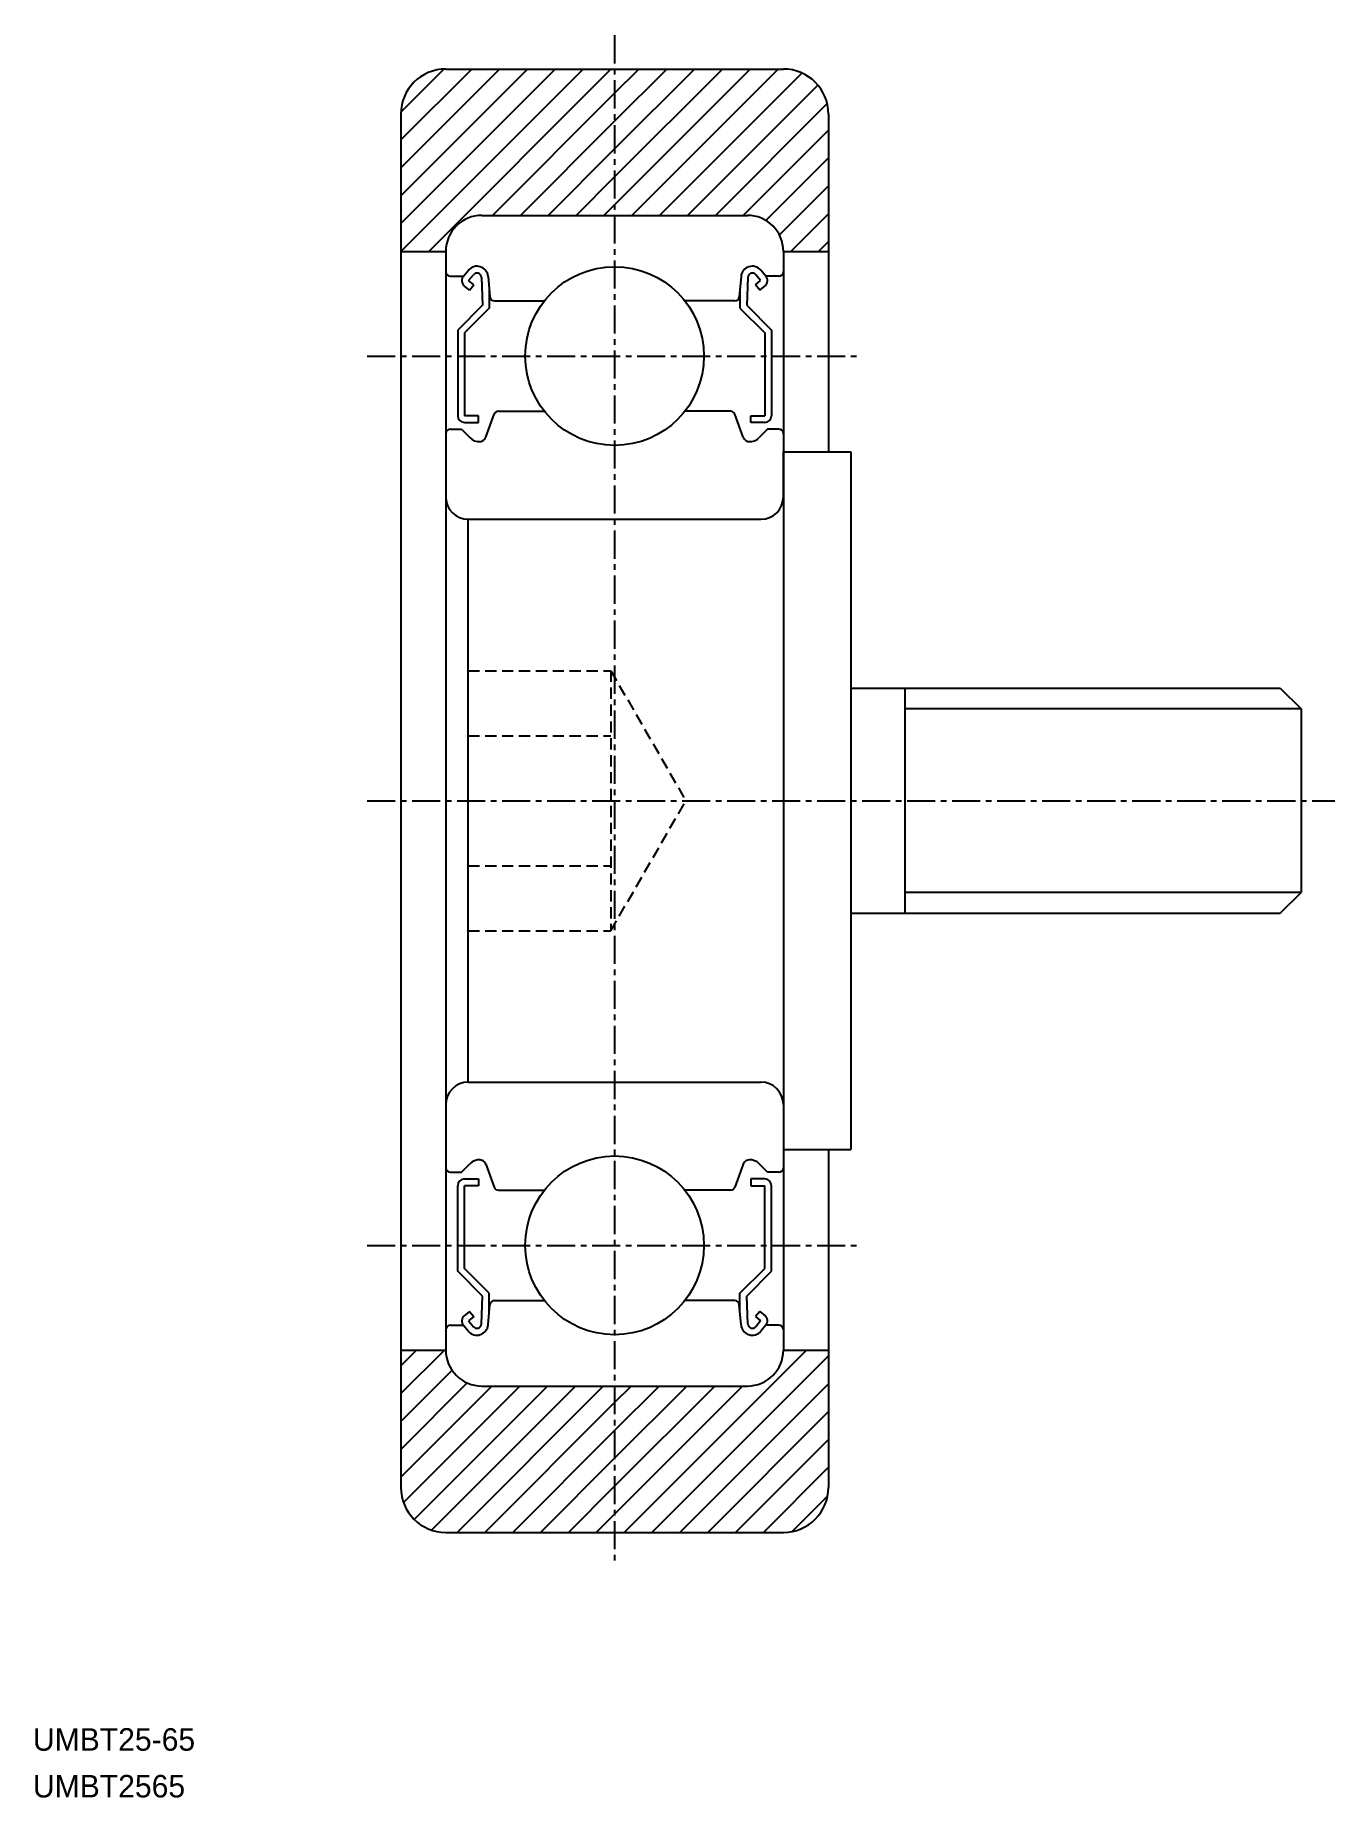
# Model space of a CAD drawing. Extents: x 31.8 to 89.6, y -15.6 to 62.6.
import ezdxf

# ---------------------------------------------------------------- set-up
doc = ezdxf.new("R2010")
doc.units = 0
doc.linetypes.add('CENTER', pattern=[2, 1.25, -0.25, 0.25, -0.25])
doc.linetypes.add('DASHED', pattern=[0.75, 0.5, -0.25])
doc.layers.get('0').update_dxf_attribs({"linetype": 'CONTINUOUS'})
doc.layers.add('CENTER', color=1, linetype='CENTER')

# ---------------------------------------------------------------- blocks, each defined once
blk = doc.blocks.new('*X0')
at = {"color": 0, "linetype": 'CONTINUOUS'}
for p, q in [((48.092, 54.279), (54.956, 61.143)), ((48.092, 55.517), (53.719, 61.143)), ((48.092, 56.754), (52.481, 61.143)), ((48.092, 57.992), (51.244, 61.143)), ((48.094, 53.043), (56.194, 61.143)), ((48.094, 59.231), (50.005, 61.141)), ((49.331, 53.043), (57.431, 61.143)), ((57.592, 55.117), (63.618, 61.143)), ((57.592, 56.355), (62.381, 61.143)), ((57.592, 57.592), (61.143, 61.143)), ((57.592, 58.829), (59.906, 61.143)), ((57.592, 60.067), (58.669, 61.143)), ((58.356, 54.643), (64.856, 61.143)), ((59.593, 54.643), (65.916, 60.966)), ((60.831, 54.643), (66.621, 60.433)), ((52.169, 54.643), (57.592, 60.067)), ((62.068, 54.643), (67.036, 59.612)), ((53.406, 54.643), (57.592, 58.829)), ((63.305, 54.643), (67.092, 58.43)), ((54.643, 54.643), (57.592, 57.592)), ((64.315, 54.416), (67.092, 57.193)), ((55.881, 54.643), (57.592, 56.355)), ((64.914, 53.777), (67.092, 55.955)), ((57.118, 54.643), (57.592, 55.117)), ((65.418, 53.043), (67.092, 54.718)), ((66.655, 53.043), (67.092, 53.48)), ((48.092, 2.307), (50.029, 4.243)), ((48.092, 3.544), (48.791, 4.243)), ((58.015, -3.857), (66.115, 4.243)), ((59.253, -3.857), (67.092, 3.983)), ((48.092, 1.069), (50.368, 3.345)), ((48.092, -0.168), (51.042, 2.782)), ((48.092, -1.405), (52.141, 2.643)), ((48.208, -2.527), (53.378, 2.643)), ((48.69, -3.283), (54.616, 2.643)), ((49.457, -3.753), (55.853, 2.643)), ((50.591, -3.857), (57.091, 2.643)), ((57.592, -3.042), (63.278, 2.643)), ((57.592, -1.805), (62.04, 2.643)), ((57.592, -0.567), (60.803, 2.643)), ((57.592, 0.67), (59.565, 2.643)), ((57.592, 1.907), (58.328, 2.643)), ((60.49, -3.857), (67.092, 2.745)), ((51.828, -3.857), (57.592, 1.907)), ((61.728, -3.857), (67.092, 1.508)), ((53.065, -3.857), (57.592, 0.67)), ((62.965, -3.857), (67.092, 0.27)), ((54.303, -3.857), (57.592, -0.567)), ((64.202, -3.857), (67.092, -0.967)), ((55.54, -3.857), (57.592, -1.805)), ((65.477, -3.819), (67.055, -2.242)), ((56.778, -3.857), (57.592, -3.042))]:
    blk.add_line(p, q, dxfattribs=at)

msp = doc.modelspace()

# ---------------------------------------------------------------- linework, layer by layer
at = {"color": 7, "linetype": 'CONTINUOUS'}
for p, q in [((50.092, 61.143), (65.092, 61.143)), ((48.092, 59.143), (48.092, -1.857)), ((67.092, 59.143), (67.092, 44.143)), ((51.692, 54.643), (63.492, 54.643)), ((48.092, 53.043), (50.092, 53.043)), ((50.092, 53.043), (50.092, 4.243)), ((65.092, 53.043), (65.092, 4.243)), ((65.092, 53.043), (67.092, 53.043)), ((50.292, 51.943), (50.872, 51.943)), ((50.872, 51.943), (51.093, 52.206)), ((51.102, 51.75), (51.318, 52.007)), ((51.331, 51.557), (51.102, 51.75)), ((51.671, 51.887), (51.722, 50.647)), ((51.973, 51.927), (52.052, 51.026)), ((63.211, 51.927), (63.132, 51.026)), ((63.514, 51.887), (63.462, 50.647)), ((63.853, 51.557), (64.082, 51.75)), ((64.082, 51.75), (63.867, 52.007)), ((64.312, 51.943), (64.091, 52.206)), ((64.892, 51.943), (64.312, 51.943)), ((51.138, 51.327), (50.908, 51.52)), ((51.138, 51.327), (51.331, 51.557)), ((52.022, 51.37), (52.022, 50.523)), ((63.162, 51.37), (63.162, 50.523)), ((64.046, 51.327), (63.853, 51.557)), ((64.046, 51.327), (64.276, 51.52)), ((51.722, 50.647), (50.622, 49.547)), ((52.022, 50.523), (50.922, 49.423)), ((52.251, 50.843), (54.47, 50.843)), ((62.933, 50.843), (60.714, 50.843)), ((61.574, 50.843), (61.574, 50.843)), ((62.503, 50.843), (62.503, 50.844)), ((63.162, 50.523), (64.262, 49.423)), ((63.462, 50.647), (64.562, 49.547)), ((50.622, 49.547), (50.622, 45.743)), ((50.922, 49.423), (50.922, 45.743)), ((64.262, 49.423), (64.262, 45.743)), ((64.562, 49.547), (64.562, 45.743)), ((51.542, 45.743), (50.922, 45.743)), ((50.922, 45.443), (51.542, 45.443)), ((51.542, 45.443), (51.542, 45.743)), ((51.874, 44.791), (52.245, 45.812)), ((52.433, 45.943), (54.47, 45.943)), ((62.751, 45.943), (60.714, 45.943)), ((63.31, 44.791), (62.939, 45.812)), ((63.642, 45.443), (63.642, 45.743)), ((63.642, 45.743), (64.262, 45.743)), ((64.262, 45.443), (63.642, 45.443)), ((50.292, 45.143), (50.792, 45.143)), ((50.792, 45.143), (51.166, 44.769)), ((64.392, 45.143), (64.018, 44.769)), ((64.892, 45.143), (64.392, 45.143)), ((65.092, 42.143), (65.092, 44.143)), ((65.092, 44.143), (68.092, 44.143)), ((68.092, 44.143), (68.092, 13.143)), ((51.092, 41.143), (64.092, 41.143)), ((51.092, 16.143), (51.092, 41.143)), ((51.692, 41.143), (63.492, 41.143)), ((68.092, 33.643), (87.172, 33.643)), ((70.492, 33.643), (70.492, 23.643)), ((87.172, 33.643), (88.092, 32.723)), ((88.092, 32.723), (88.092, 24.563)), ((87.172, 23.643), (88.092, 24.563)), ((68.092, 23.643), (87.172, 23.643)), ((51.092, 16.143), (64.092, 16.143)), ((65.092, 15.143), (65.092, 13.143)), ((65.092, 13.143), (68.092, 13.143)), ((67.092, 13.143), (67.092, -1.857)), ((50.292, 12.143), (50.792, 12.143)), ((50.792, 12.143), (51.166, 12.517)), ((50.922, 11.843), (51.542, 11.843)), ((51.542, 11.843), (51.542, 11.543)), ((51.874, 12.496), (52.245, 11.475)), ((63.31, 12.496), (62.939, 11.475)), ((63.642, 11.843), (63.642, 11.543)), ((64.262, 11.843), (63.642, 11.843)), ((64.392, 12.143), (64.018, 12.517)), ((64.892, 12.143), (64.392, 12.143)), ((50.622, 7.739), (50.622, 11.543)), ((51.542, 11.543), (50.922, 11.543)), ((50.922, 7.863), (50.922, 11.543)), ((52.433, 11.343), (54.47, 11.343)), ((62.751, 11.343), (60.714, 11.343)), ((63.642, 11.543), (64.262, 11.543)), ((64.262, 7.863), (64.262, 11.543)), ((64.562, 7.739), (64.562, 11.543)), ((52.022, 6.763), (50.922, 7.863)), ((63.162, 6.763), (64.262, 7.863)), ((51.722, 6.639), (50.622, 7.739)), ((63.462, 6.639), (64.562, 7.739)), ((51.671, 5.4), (51.722, 6.639)), ((52.022, 5.916), (52.022, 6.763)), ((52.251, 6.443), (54.47, 6.443)), ((62.933, 6.443), (60.714, 6.443)), ((63.162, 5.916), (63.162, 6.763)), ((63.514, 5.4), (63.462, 6.639)), ((51.138, 5.959), (50.908, 5.767)), ((51.331, 5.729), (51.102, 5.536)), ((51.102, 5.536), (51.318, 5.28)), ((51.138, 5.959), (51.331, 5.729)), ((51.973, 5.36), (52.052, 6.261)), ((63.211, 5.36), (63.132, 6.261)), ((64.046, 5.959), (63.853, 5.729)), ((63.853, 5.729), (64.082, 5.536)), ((64.082, 5.536), (63.867, 5.28)), ((64.046, 5.959), (64.276, 5.767)), ((50.292, 5.343), (50.872, 5.343)), ((50.872, 5.344), (51.093, 5.081)), ((64.312, 5.344), (64.091, 5.081)), ((64.892, 5.343), (64.312, 5.343)), ((48.092, 4.243), (50.092, 4.243)), ((65.092, 4.243), (67.092, 4.243)), ((51.692, 2.643), (63.492, 2.643)), ((50.092, -3.857), (65.092, -3.857))]:
    msp.add_line(p, q, dxfattribs=at)
at = {"color": 3, "linetype": 'DASHED'}
for p, q in [((51.092, 34.417), (57.425, 34.417)), ((57.425, 34.417), (57.425, 22.87)), ((57.425, 34.417), (60.759, 28.643)), ((51.092, 31.53), (57.425, 31.53)), ((57.425, 22.87), (60.759, 28.643)), ((51.092, 25.757), (57.425, 25.757)), ((51.092, 22.87), (57.425, 22.87))]:
    msp.add_line(p, q, dxfattribs=at)
at = {"color": 3, "linetype": 'CONTINUOUS'}
for p, q in [((88.092, 32.723), (70.492, 32.723)), ((88.092, 24.563), (70.492, 24.563))]:
    msp.add_line(p, q, dxfattribs=at)
at = {"color": 7, "linetype": 'CONTINUOUS'}
for centre in [(57.592, 48.393), (57.592, 8.893)]:
    msp.add_circle(centre, 3.969, dxfattribs=at)
for centre, radius, start, end in [((50.092, 59.143), 2, 90, 180), ((65.092, 59.143), 2, 0, 90), ((51.692, 53.043), 1.6, 90, 180), ((63.492, 53.043), 1.6, 0, 90), ((50.292, 52.143), 0.2, 180, 270), ((51.101, 51.75), 0.3, 139.90979, 229.99628), ((51.475, 51.884), 0.5, 4.98705, 139.90979), ((51.471, 51.879), 0.2, 2.37537, 139.99223), ((63.709, 51.884), 0.5, 40.09021, 175.01295), ((63.713, 51.879), 0.2, 40.00777, 177.62463), ((64.083, 51.75), 0.3, 310.00372, 40.09021), ((64.892, 52.143), 0.2, 270, 0), ((52.251, 51.043), 0.2, 184.98705, 270), ((62.933, 51.043), 0.2, 270, 355.01295), ((50.922, 45.743), 0.3, 180, 270), ((52.433, 45.743), 0.2, 90, 160.02987), ((62.751, 45.743), 0.2, 19.97013, 90), ((64.262, 45.743), 0.3, 270, 0), ((50.292, 44.943), 0.2, 90, 180), ((51.59, 45.193), 0.6, 225, 272.80484), ((51.592, 44.893), 0.3, 265.5374, 340.02987), ((63.592, 44.893), 0.3, 199.97013, 274.4626), ((63.594, 45.193), 0.6, 267.19516, 315), ((64.892, 44.943), 0.2, 0, 90), ((51.092, 42.143), 1, 180, 270), ((64.092, 42.143), 1, 270, 0), ((51.092, 15.143), 1, 90, 180), ((64.092, 15.143), 1, 0, 90), ((51.59, 12.093), 0.6, 87.19516, 135), ((51.592, 12.393), 0.3, 19.97013, 94.4626), ((63.592, 12.393), 0.3, 85.5374, 160.02987), ((63.594, 12.093), 0.6, 45, 92.80484), ((50.292, 12.343), 0.2, 180, 270), ((50.922, 11.543), 0.3, 90, 180), ((64.262, 11.543), 0.3, 0, 90), ((64.892, 12.343), 0.2, 270, 0), ((52.433, 11.543), 0.2, 199.97013, 270), ((62.751, 11.543), 0.2, 270, 340.02987), ((52.251, 6.243), 0.2, 90, 175.01295), ((62.933, 6.243), 0.2, 4.98705, 90), ((51.101, 5.537), 0.3, 130.00372, 220.09021), ((64.083, 5.537), 0.3, 319.90979, 49.99628), ((50.292, 5.143), 0.2, 90, 180), ((51.475, 5.403), 0.5, 220.09021, 355.01295), ((51.471, 5.408), 0.2, 220.00777, 357.62463), ((63.709, 5.403), 0.5, 184.98705, 319.90979), ((63.713, 5.408), 0.2, 182.37537, 319.99223), ((64.892, 5.143), 0.2, 0, 90), ((51.692, 4.243), 1.6, 180, 270), ((63.492, 4.243), 1.6, 270, 0), ((50.092, -1.857), 2, 180, 270), ((65.092, -1.857), 2, 270, 0)]:
    msp.add_arc(centre, radius, start, end, dxfattribs=at)
at = {"layer": 'CENTER', "color": 1, "linetype": 'CENTER'}
for p, q in [((57.592, 62.643), (57.592, -5.357)), ((46.592, 48.393), (68.592, 48.393)), ((46.592, 28.643), (89.592, 28.643)), ((46.592, 8.893), (68.592, 8.893))]:
    msp.add_line(p, q, dxfattribs=at)

# ---------------------------------------------------------------- block references
at = {"color": 7, "linetype": 'CONTINUOUS'}
msp.add_blockref('*X0', (0, 0), dxfattribs=at)

# ---------------------------------------------------------------- texts
for s, p in [('UMBT25-65', (31.745, -13.555)), ('UMBT2565', (31.745, -15.63))]:
    msp.add_text(s, height=1, dxfattribs=at).set_placement(p)

doc.saveas('drawing.dxf')
